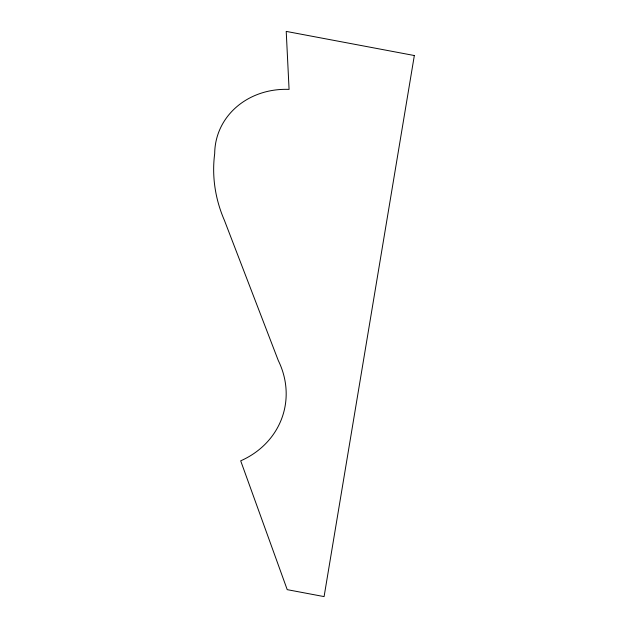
<?xml version="1.0" encoding="UTF-8"?>
<svg xmlns="http://www.w3.org/2000/svg" width="628" height="628" viewBox="0 0 628 628"><rect width="100%" height="100%" fill="white"/><g stroke="black" fill="none" stroke-linecap="round" stroke-linejoin="round"><path stroke-width="0.94" d="M414.339 55.531L324.087 596.6L287.216 589.653L240.689 460.826A87.316 78.28 15.6 0 0 278.29 360.527L224.431 220.397A148.922 133.505 15.6 0 1 214.698 153.57A75.847 67.997 15.6 0 1 289.076 89.396L286.219 31.4L414.339 55.531"/></g></svg>
